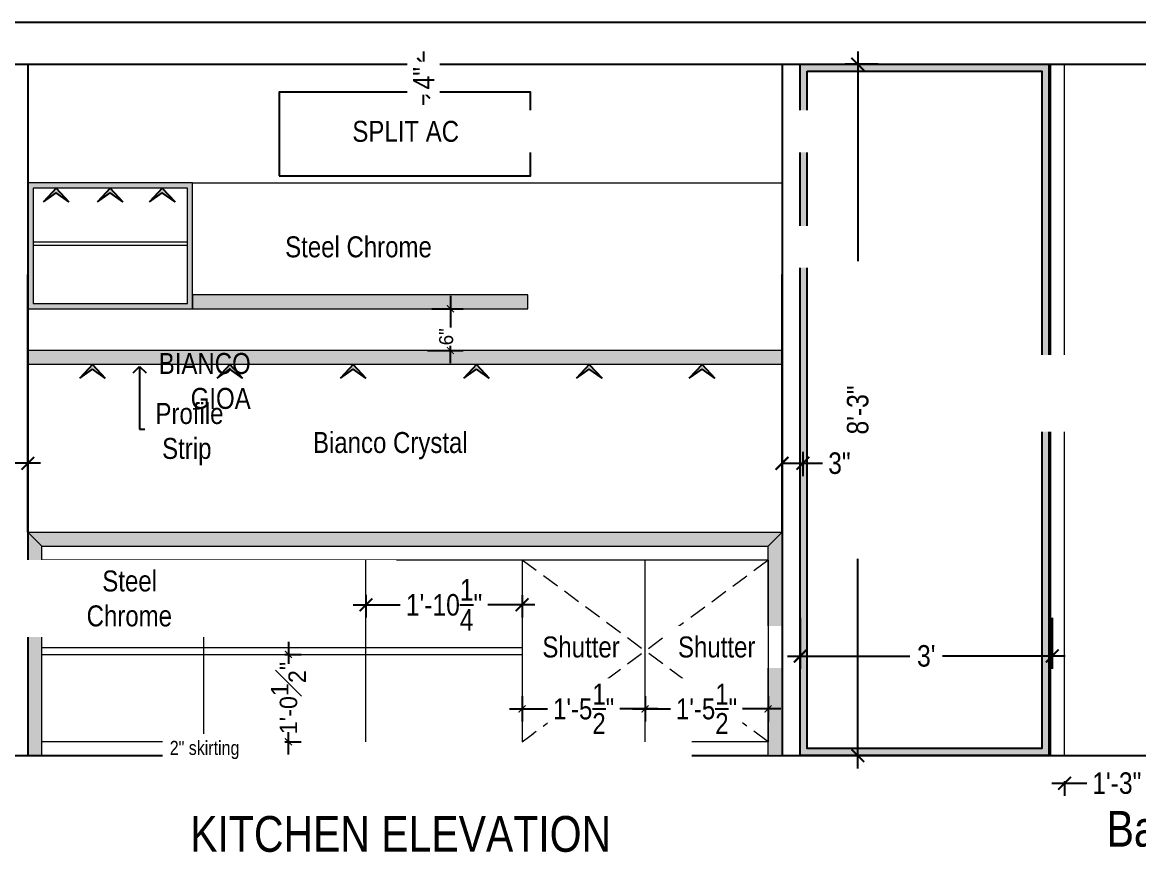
# Model space of a CAD drawing. Header units: inches. Extents: x -109431 to 29005, y -34715 to -1756.
# Drawn here: x -44834.1 to -44674.2, y -11941.5 to -11820.1 of the extents above; entities that cross this region are included whole.
import ezdxf

# ---------------------------------------------------------------- set-up
doc = ezdxf.new("R2010")
doc.units = ezdxf.units.IN
doc.header["$LTSCALE"] = 0.05
doc.header["$MEASUREMENT"] = 0
doc.header["$PDMODE"] = 3
doc.header["$PDSIZE"] = -4
for name, pattern in [('A2-XREF-115_FURN$0$HIDDEN', [0.375, 0.25, -0.125]), ('ACAD_ISO03W100', [30, 12, -18]), ('DASHED2', [0.375, 0.25, -0.125])]:
    doc.linetypes.add(name, pattern=pattern)
doc.layers.get('Defpoints').update_dxf_attribs({"linetype": 'DASHED2'})
for name, color, linetype in [('Civil Dimension - Text', 7, 'Continuous'), ('Eleavtion', 11, 'Continuous'), ('Flooring Hatch', 251, 'Continuous'), ('Flooring Layout', 7, 'Continuous'), ('Furniture text & dimension', 7, 'Continuous'), ('Hatch-temp', 8, 'Continuous'), ('text', 4, 'Continuous')]:
    doc.layers.add(name, color=color, linetype=linetype)
doc.layers.add('FURNITURE', color=1, linetype='Continuous', lineweight=18)
doc.layers.add('hatch', color=7, linetype='Continuous', lineweight=25)
doc.styles.add('4MMOF3-8', font='ARIALN.TTF', dxfattribs={"height": 5.12})
doc.styles.add('9-128OF1-4', font='ARIALN.TTF', dxfattribs={"height": 3.0792})
doc.styles.add('style2', font='stylu.ttf')
doc.dimstyles.new('DIM 1-4', dxfattribs={"dimtxt": 3.0792, "dimasz": 1.82, "dimexe": 1.82, "dimexo": 0, "dimgap": 0.09, "dimtad": 0, "dimzin": 0, "dimdsep": 46, "dimlunit": 4, "dimtxsty": '9-128OF1-4', "dimblk": 'ARCHTICK', "dimcen": 1.8125, "dimdle": 1.82, "dimclrd": 8, "dimclre": 8, "dimadec": 0, "dimazin": 0, "dimtfac": 1, "dimtofl": 0, "dimtmove": 0, "dimatfit": 3, "dimldrblk": 'OPEN90', "dimfxl": 1, "dimtolj": 1, "dimtzin": 0, "dimlwd": -1, "dimarcsym": 0})

# ---------------------------------------------------------------- blocks, each defined once
blk = doc.blocks.new('adwawd')
at = {"layer": 'Flooring Hatch', "ltscale": 50, "true_color": 0xcd6928}
h = blk.add_hatch(color=32, dxfattribs=at)
h.dxf.hatch_style = 1
h.paths.add_polyline_path([(-77941.34, -7094.04), (-77946.01, -7099.05), (-77941.34, -7095.73), (-77936.68, -7099.05)])
at = {"layer": 'Civil Dimension - Text', "color": 2, "ltscale": 50}
for p, q in [((-77941.34, -7094.04), (-77946.01, -7099.05)), ((-77946.01, -7099.05), (-77941.34, -7095.73)), ((-77941.34, -7094.04), (-77936.68, -7099.05)), ((-77936.68, -7099.05), (-77941.34, -7095.73))]:
    blk.add_line(p, q, dxfattribs=at)
blk = doc.blocks.new('_ArchTick')
at = {"color": 0, "const_width": 0.15}
blk.add_lwpolyline([(-0.5, -0.5), (0.5, 0.5)], dxfattribs=at)
blk = doc.blocks.new('*D413')
at = {"layer": 'Defpoints', "color": 0, "ltscale": 50, "transparency": 16777216}
for p in [(-44775.41, -11861.15), (-44772.76, -11861.15), (-44776.01, -11867.15)]:
    blk.add_point(p, dxfattribs=at)
at = {"layer": 'Furniture text & dimension', "color": 8, "ltscale": 50, "transparency": 16777216}
for p, q in [((-44772.76, -11859.33), (-44772.76, -11863.86)), ((-44772.76, -11868.97), (-44772.76, -11866.48))]:
    blk.add_line(p, q, dxfattribs=at)
at = {"layer": 'Furniture text & dimension', "color": 8, "lineweight": -2, "ltscale": 50, "transparency": 16777216}
for p, q in [((-44775.41, -11861.15), (-44770.94, -11861.15)), ((-44776.01, -11867.15), (-44770.94, -11867.15))]:
    blk.add_line(p, q, dxfattribs=at)
at = {"layer": 'Furniture text & dimension', "color": 8, "ltscale": 50, "transparency": 16777216}
for p, rotation in [((-44772.76, -11861.15), 90), ((-44772.76, -11867.15), 270)]:
    blk.add_blockref('_ArchTick', p, dxfattribs=dict(at, rotation=rotation))
at = {"layer": 'Furniture text & dimension', "color": 0, "lineweight": 15, "ltscale": 50, "transparency": 16777216, "insert": (-44773.35, -11865.17), "char_height": 3, "attachment_point": 5, "rotation": 90, "style": 'style2'}
blk.add_mtext('\\A1;{\\H0.66667x;6"}', dxfattribs=at)
blk = doc.blocks.new('_Open90')
at = {"color": 0, "linetype": 'ByBlock', "lineweight": -2}
for p, q in [((0, 0), (-1, 0)), ((-0.5, 0.5), (0, 0)), ((0, 0), (-0.5, -0.5))]:
    blk.add_line(p, q, dxfattribs=at)
blk = doc.blocks.new('*D412')
at = {"layer": 'Defpoints', "color": 0, "ltscale": 50, "transparency": 16777216}
for p in [(-44796.45, -11910.65), (-44796.45, -11923.15), (-44795.95, -11923.15)]:
    blk.add_point(p, dxfattribs=at)
at = {"layer": 'Furniture text & dimension', "color": 8, "ltscale": 50, "transparency": 16777216}
for p, q in [((-44795.95, -11908.83), (-44795.95, -11911.99)), ((-44795.95, -11924.97), (-44795.95, -11921.8))]:
    blk.add_line(p, q, dxfattribs=at)
at = {"layer": 'Furniture text & dimension', "color": 8, "lineweight": -2, "ltscale": 50, "transparency": 16777216}
for p, q in [((-44796.45, -11910.65), (-44794.13, -11910.65)), ((-44796.45, -11923.15), (-44794.13, -11923.15))]:
    blk.add_line(p, q, dxfattribs=at)
at = {"layer": 'Furniture text & dimension', "color": 8, "ltscale": 50, "transparency": 16777216}
for p, rotation in [((-44795.95, -11910.65), 90), ((-44795.95, -11923.15), 270)]:
    blk.add_blockref('_ArchTick', p, dxfattribs=dict(at, rotation=rotation))
at = {"layer": 'Furniture text & dimension', "color": 0, "lineweight": 15, "ltscale": 50, "transparency": 16777216, "insert": (-44795.95, -11916.9), "char_height": 3, "attachment_point": 5, "rotation": 90, "style": 'style2'}
blk.add_mtext('\\A1;{\\H0.83333x;1\'-0{\\H1x;\\S1#2;}"}', dxfattribs=at)
blk = doc.blocks.new('*D692')
at = {"layer": 'Defpoints', "color": 0, "ltscale": 50, "transparency": 16777216}
for p in [(-44762.48, -11916.61), (-44744.87, -11916.61), (-44762.48, -11918.45)]:
    blk.add_point(p, dxfattribs=at)
at = {"layer": 'Flooring Layout', "color": 8, "linetype": 'ACAD_ISO03W100', "lineweight": -2, "ltscale": 50, "transparency": 16777216}
for p, q in [((-44762.48, -11916.61), (-44762.48, -11920.27)), ((-44744.87, -11916.61), (-44744.87, -11920.27))]:
    blk.add_line(p, q, dxfattribs=at)
at = {"layer": 'Flooring Layout', "color": 8, "linetype": 'ACAD_ISO03W100', "ltscale": 50, "transparency": 16777216}
for p, q in [((-44764.3, -11918.45), (-44757.82, -11918.45)), ((-44743.05, -11918.45), (-44749.52, -11918.45))]:
    blk.add_line(p, q, dxfattribs=at)
at = {"layer": 'Flooring Layout', "color": 8, "ltscale": 50, "transparency": 16777216, "rotation": 180}
blk.add_blockref('_ArchTick', (-44762.48, -11918.45), dxfattribs=at)
at = {"layer": 'Flooring Layout', "color": 8, "ltscale": 50, "transparency": 16777216}
blk.add_blockref('_ArchTick', (-44744.87, -11918.45), dxfattribs=at)
at = {"layer": 'Flooring Layout', "color": 0, "ltscale": 50, "transparency": 16777216, "insert": (-44753.67, -11918.45), "char_height": 3.0792, "attachment_point": 5, "style": '9-128OF1-4', "bg_fill": 3, "box_fill_scale": 1.25, "bg_fill_color": 256, "bg_fill_true_color": 13158600, "bg_fill_transparency": 0}
blk.add_mtext('\\A1;{\\H0.97428x;1\'-5{\\H1x;\\S1/2;}"}', dxfattribs=at)
blk = doc.blocks.new('*D736')
at = {"layer": 'Defpoints', "color": 0, "ltscale": 50, "transparency": 16777216}
for p in [(-44744.87, -11916.61), (-44727.26, -11916.61), (-44744.87, -11918.45)]:
    blk.add_point(p, dxfattribs=at)
at = {"layer": 'Flooring Layout', "color": 8, "linetype": 'ACAD_ISO03W100', "lineweight": -2, "ltscale": 50, "transparency": 16777216}
for p, q in [((-44744.87, -11916.61), (-44744.87, -11920.27)), ((-44727.26, -11916.61), (-44727.26, -11920.27))]:
    blk.add_line(p, q, dxfattribs=at)
at = {"layer": 'Flooring Layout', "color": 8, "linetype": 'ACAD_ISO03W100', "ltscale": 50, "transparency": 16777216}
for p, q in [((-44746.69, -11918.45), (-44740.21, -11918.45)), ((-44725.44, -11918.45), (-44731.92, -11918.45))]:
    blk.add_line(p, q, dxfattribs=at)
at = {"layer": 'Flooring Layout', "color": 8, "ltscale": 50, "transparency": 16777216, "rotation": 180}
blk.add_blockref('_ArchTick', (-44744.87, -11918.45), dxfattribs=at)
at = {"layer": 'Flooring Layout', "color": 8, "ltscale": 50, "transparency": 16777216}
blk.add_blockref('_ArchTick', (-44727.26, -11918.45), dxfattribs=at)
at = {"layer": 'Flooring Layout', "color": 0, "ltscale": 50, "transparency": 16777216, "insert": (-44736.07, -11918.45), "char_height": 3.0792, "attachment_point": 5, "style": '9-128OF1-4', "bg_fill": 3, "box_fill_scale": 1.25, "bg_fill_color": 256, "bg_fill_true_color": 13158600, "bg_fill_transparency": 0}
blk.add_mtext('\\A1;{\\H0.97428x;1\'-5{\\H1x;\\S1/2;}"}', dxfattribs=at)
blk = doc.blocks.new('*D737')
at = {"layer": 'Defpoints', "color": 0, "ltscale": 50, "transparency": 16777216}
for p in [(-44784.85, -11902.11), (-44762.48, -11902.19), (-44762.48, -11903.55)]:
    blk.add_point(p, dxfattribs=at)
at = {"layer": 'Flooring Layout', "color": 8, "linetype": 'ACAD_ISO03W100', "lineweight": -2, "ltscale": 50, "transparency": 16777216}
for p, q in [((-44784.85, -11902.11), (-44784.85, -11905.37)), ((-44762.48, -11902.19), (-44762.48, -11905.37))]:
    blk.add_line(p, q, dxfattribs=at)
at = {"layer": 'Flooring Layout', "color": 8, "linetype": 'ACAD_ISO03W100', "ltscale": 50, "transparency": 16777216}
for p, q in [((-44786.67, -11903.55), (-44778.94, -11903.55)), ((-44760.66, -11903.55), (-44768.39, -11903.55))]:
    blk.add_line(p, q, dxfattribs=at)
at = {"layer": 'Flooring Layout', "color": 8, "ltscale": 50, "transparency": 16777216, "xscale": 1.82, "yscale": 1.82, "zscale": 1.82, "rotation": 180}
blk.add_blockref('_ArchTick', (-44784.85, -11903.55), dxfattribs=at)
at = {"layer": 'Flooring Layout', "color": 8, "ltscale": 50, "transparency": 16777216, "xscale": 1.82, "yscale": 1.82, "zscale": 1.82}
blk.add_blockref('_ArchTick', (-44762.48, -11903.55), dxfattribs=at)
at = {"layer": 'Flooring Layout', "color": 0, "ltscale": 50, "transparency": 16777216, "insert": (-44773.66, -11903.55), "char_height": 3.0792, "attachment_point": 5, "style": '9-128OF1-4', "bg_fill": 3, "box_fill_scale": 1.25, "bg_fill_color": 256, "bg_fill_true_color": 13158600, "bg_fill_transparency": 0}
blk.add_mtext('\\A1;1\'-10{\\H1x;\\S1/4;}"', dxfattribs=at)
blk = doc.blocks.new('*D926')
at = {"layer": 'Flooring Layout', "color": 8, "linetype": 'ACAD_ISO03W100', "ltscale": 50, "transparency": 16777216}
for p, q in [((-44776.59, -11824.33), (-44776.59, -11826.55)), ((-44776.59, -11831.97), (-44776.59, -11829.74))]:
    blk.add_line(p, q, dxfattribs=at)
at = {"layer": 'Flooring Layout', "color": 8, "linetype": 'ACAD_ISO03W100', "lineweight": -2, "ltscale": 50, "transparency": 16777216}
for p, q in [((-44774.75, -11826.15), (-44778.41, -11826.15)), ((-44774.75, -11830.15), (-44778.41, -11830.15))]:
    blk.add_line(p, q, dxfattribs=at)
at = {"layer": 'Flooring Layout', "color": 8, "ltscale": 50, "transparency": 16777216, "xscale": 1.82, "yscale": 1.82, "zscale": 1.82}
for p, rotation in [((-44776.59, -11826.15), 90), ((-44776.59, -11830.15), 270)]:
    blk.add_blockref('_ArchTick', p, dxfattribs=dict(at, rotation=rotation))
at = {"layer": 'Flooring Layout', "color": 0, "ltscale": 50, "transparency": 16777216, "insert": (-44776.59, -11828.15), "char_height": 3.079, "attachment_point": 5, "rotation": 90, "style": '9-128OF1-4', "bg_fill": 3, "box_fill_scale": 1.25, "bg_fill_color": 256, "bg_fill_true_color": 13158600, "bg_fill_transparency": 0}
blk.add_mtext('\\A1;4"', dxfattribs=at)
at = {"layer": 'Defpoints', "color": 0, "ltscale": 50, "transparency": 16777216}
for p in [(-44774.75, -11826.15), (-44776.59, -11830.15), (-44774.75, -11830.15)]:
    blk.add_point(p, dxfattribs=at)
blk = doc.blocks.new('*D967')
at = {"layer": 'Defpoints', "color": 0, "ltscale": 50, "transparency": 16777216}
for p in [(-44836.26, -11881.64), (-44833.26, -11881.64), (-44836.26, -11883.29)]:
    blk.add_point(p, dxfattribs=at)
at = {"layer": 'Flooring Layout', "color": 8, "linetype": 'ACAD_ISO03W100', "lineweight": -2, "ltscale": 50, "transparency": 16777216}
for p, q in [((-44836.26, -11881.64), (-44836.26, -11885.11)), ((-44833.26, -11881.64), (-44833.26, -11885.11))]:
    blk.add_line(p, q, dxfattribs=at)
at = {"layer": 'Flooring Layout', "color": 8, "linetype": 'ACAD_ISO03W100', "ltscale": 50, "transparency": 16777216}
for p, q in [((-44836.26, -11883.29), (-44838.08, -11883.29)), ((-44831.44, -11883.29), (-44836.26, -11883.29))]:
    blk.add_line(p, q, dxfattribs=at)
at = {"layer": 'Flooring Layout', "color": 8, "ltscale": 50, "transparency": 16777216, "xscale": 1.82, "yscale": 1.82, "zscale": 1.82, "rotation": 180}
blk.add_blockref('_ArchTick', (-44836.26, -11883.29), dxfattribs=at)
at = {"layer": 'Flooring Layout', "color": 8, "ltscale": 50, "transparency": 16777216, "xscale": 1.82, "yscale": 1.82, "zscale": 1.82}
blk.add_blockref('_ArchTick', (-44833.26, -11883.29), dxfattribs=at)
at = {"layer": 'Flooring Layout', "color": 0, "ltscale": 50, "transparency": 16777216, "insert": (-44839.63, -11883.29), "char_height": 3.079, "attachment_point": 5, "style": '9-128OF1-4', "bg_fill": 3, "box_fill_scale": 1.25, "bg_fill_color": 256, "bg_fill_true_color": 13158600, "bg_fill_transparency": 0}
blk.add_mtext('\\A1;3"', dxfattribs=at)
blk = doc.blocks.new('*D968')
at = {"layer": 'Defpoints', "color": 0, "ltscale": 50, "transparency": 16777216}
for p in [(-44725.26, -11881.64), (-44722.26, -11881.64), (-44725.26, -11883.29)]:
    blk.add_point(p, dxfattribs=at)
at = {"layer": 'Flooring Layout', "color": 8, "linetype": 'ACAD_ISO03W100', "lineweight": -2, "ltscale": 50, "transparency": 16777216}
for p, q in [((-44725.26, -11881.64), (-44725.26, -11885.11)), ((-44722.26, -11881.64), (-44722.26, -11885.11))]:
    blk.add_line(p, q, dxfattribs=at)
at = {"layer": 'Flooring Layout', "color": 8, "linetype": 'ACAD_ISO03W100', "ltscale": 50, "transparency": 16777216}
for p, q in [((-44725.26, -11883.29), (-44720.44, -11883.29)), ((-44722.26, -11883.29), (-44718.58, -11883.29))]:
    blk.add_line(p, q, dxfattribs=at)
at = {"layer": 'Flooring Layout', "color": 8, "ltscale": 50, "transparency": 16777216, "xscale": 1.82, "yscale": 1.82, "zscale": 1.82, "rotation": 180}
blk.add_blockref('_ArchTick', (-44725.26, -11883.29), dxfattribs=at)
at = {"layer": 'Flooring Layout', "color": 8, "ltscale": 50, "transparency": 16777216, "xscale": 1.82, "yscale": 1.82, "zscale": 1.82}
blk.add_blockref('_ArchTick', (-44722.26, -11883.29), dxfattribs=at)
at = {"layer": 'Flooring Layout', "color": 0, "ltscale": 50, "transparency": 16777216, "insert": (-44717.04, -11883.29), "char_height": 3.079, "attachment_point": 5, "style": '9-128OF1-4', "bg_fill": 3, "box_fill_scale": 1.25, "bg_fill_color": 256, "bg_fill_true_color": 13158600, "bg_fill_transparency": 0}
blk.add_mtext('\\A1;3"', dxfattribs=at)
blk = doc.blocks.new('*D970')
at = {"layer": 'Defpoints', "color": 0, "ltscale": 50, "transparency": 16777216}
for p in [(-44684.79, -11928.82), (-44684.79, -11929.1), (-44669.82, -11928.82)]:
    blk.add_point(p, dxfattribs=at)
at = {"layer": 'Flooring Layout', "color": 8, "linetype": 'ACAD_ISO03W100', "ltscale": 50, "transparency": 16777216}
for p, q in [((-44686.61, -11929.1), (-44680.64, -11929.1)), ((-44668, -11929.1), (-44673.98, -11929.1))]:
    blk.add_line(p, q, dxfattribs=at)
at = {"layer": 'Flooring Layout', "color": 8, "linetype": 'ACAD_ISO03W100', "lineweight": -2, "ltscale": 50, "transparency": 16777216}
for p, q in [((-44684.79, -11928.82), (-44684.79, -11930.92)), ((-44669.82, -11928.82), (-44669.82, -11930.92))]:
    blk.add_line(p, q, dxfattribs=at)
at = {"layer": 'Flooring Layout', "color": 8, "ltscale": 50, "transparency": 16777216, "xscale": 1.82, "yscale": 1.82, "zscale": 1.82, "rotation": 180}
blk.add_blockref('_ArchTick', (-44684.79, -11929.1), dxfattribs=at)
at = {"layer": 'Flooring Layout', "color": 8, "ltscale": 50, "transparency": 16777216, "xscale": 1.82, "yscale": 1.82, "zscale": 1.82}
blk.add_blockref('_ArchTick', (-44669.82, -11929.1), dxfattribs=at)
at = {"layer": 'Flooring Layout', "color": 0, "ltscale": 50, "transparency": 16777216, "insert": (-44677.31, -11929.1), "char_height": 3.079, "attachment_point": 5, "style": '9-128OF1-4', "bg_fill": 3, "box_fill_scale": 1.25, "bg_fill_color": 256, "bg_fill_true_color": 13158600, "bg_fill_transparency": 0}
blk.add_mtext('\\A1;1\'-3"', dxfattribs=at)
blk = doc.blocks.new('*D972')
at = {"layer": 'Defpoints', "color": 0, "ltscale": 50, "transparency": 16777216}
for p in [(-44722.64, -11905.42), (-44686.55, -11905.42), (-44686.55, -11910.88)]:
    blk.add_point(p, dxfattribs=at)
at = {"layer": 'Flooring Layout', "color": 8, "linetype": 'ACAD_ISO03W100', "lineweight": -2, "ltscale": 50, "transparency": 16777216}
for p, q in [((-44722.64, -11905.42), (-44722.64, -11912.7)), ((-44686.55, -11905.42), (-44686.55, -11912.7))]:
    blk.add_line(p, q, dxfattribs=at)
at = {"layer": 'Flooring Layout', "color": 8, "linetype": 'ACAD_ISO03W100', "ltscale": 50, "transparency": 16777216}
for p, q in [((-44724.46, -11910.88), (-44705.85, -11910.88)), ((-44684.73, -11910.88), (-44703.35, -11910.88))]:
    blk.add_line(p, q, dxfattribs=at)
at = {"layer": 'Flooring Layout', "color": 8, "ltscale": 50, "transparency": 16777216, "xscale": 1.82, "yscale": 1.82, "zscale": 1.82, "rotation": 180}
blk.add_blockref('_ArchTick', (-44722.64, -11910.88), dxfattribs=at)
at = {"layer": 'Flooring Layout', "color": 8, "ltscale": 50, "transparency": 16777216, "xscale": 1.82, "yscale": 1.82, "zscale": 1.82}
blk.add_blockref('_ArchTick', (-44686.55, -11910.88), dxfattribs=at)
at = {"layer": 'Flooring Layout', "color": 0, "ltscale": 50, "transparency": 16777216, "insert": (-44704.6, -11910.88), "char_height": 3.079, "attachment_point": 5, "style": '9-128OF1-4', "bg_fill": 3, "box_fill_scale": 1.25, "bg_fill_color": 256, "bg_fill_true_color": 13158600, "bg_fill_transparency": 0}
blk.add_mtext("\\A1;3'", dxfattribs=at)
blk = doc.blocks.new('*D973')
at = {"layer": 'Defpoints', "color": 0, "ltscale": 50, "transparency": 16777216}
for p in [(-44711.51, -11826.15), (-44714.41, -11925.15), (-44711.51, -11925.15)]:
    blk.add_point(p, dxfattribs=at)
at = {"layer": 'Flooring Layout', "color": 8, "linetype": 'ACAD_ISO03W100', "ltscale": 50, "transparency": 16777216}
for p, q in [((-44714.41, -11824.33), (-44714.41, -11872.2)), ((-44714.41, -11926.97), (-44714.41, -11879.1))]:
    blk.add_line(p, q, dxfattribs=at)
at = {"layer": 'Flooring Layout', "color": 8, "linetype": 'ACAD_ISO03W100', "lineweight": -2, "ltscale": 50, "transparency": 16777216}
for p, q in [((-44711.51, -11826.15), (-44716.23, -11826.15)), ((-44711.51, -11925.15), (-44716.23, -11925.15))]:
    blk.add_line(p, q, dxfattribs=at)
at = {"layer": 'Flooring Layout', "color": 8, "ltscale": 50, "transparency": 16777216, "xscale": 1.82, "yscale": 1.82, "zscale": 1.82}
for p, rotation in [((-44714.41, -11826.15), 90), ((-44714.41, -11925.15), 270)]:
    blk.add_blockref('_ArchTick', p, dxfattribs=dict(at, rotation=rotation))
at = {"layer": 'Flooring Layout', "color": 0, "ltscale": 50, "transparency": 16777216, "insert": (-44714.41, -11875.65), "char_height": 3.079, "attachment_point": 5, "rotation": 90, "style": '9-128OF1-4', "bg_fill": 3, "box_fill_scale": 1.25, "bg_fill_color": 256, "bg_fill_true_color": 13158600, "bg_fill_transparency": 0}
blk.add_mtext('\\A1;8\'-3"', dxfattribs=at)

msp = doc.modelspace()

# ---------------------------------------------------------------- hatches: boundary and pattern name
at = {"layer": 'FURNITURE', "ltscale": 50, "true_color": 0x93278f}
h = msp.add_hatch(color=217, dxfattribs=at)
h.dxf.hatch_style = 1
h.paths.add_polyline_path([(-44809.67666, -11843.14599), (-44833.26152, -11843.14599), (-44833.26152, -11861.14599), (-44809.67666, -11861.14599)])
h.paths.add_polyline_path([(-44832.51152, -11843.89599), (-44810.42666, -11843.89599), (-44810.42666, -11860.39599), (-44832.51152, -11860.39599)], flags=16)
at = {"layer": 'hatch', "ltscale": 50}
h = msp.add_hatch(color=256, dxfattribs=at)
h.dxf.hatch_style = 1
h.paths.add_polyline_path([(-44725.26152, -11850.59874), (-44761.67666, -11850.59874), (-44761.67666, -11852.59874), (-44725.26152, -11852.59874)])
h = msp.add_hatch(color=256, dxfattribs=at)
h.dxf.hatch_style = 1
h.paths.add_polyline_path([(-44761.67666, -11859.14599), (-44809.67666, -11859.14599), (-44809.67666, -11861.14599), (-44761.67666, -11861.14599)])
h = msp.add_hatch(color=256, dxfattribs=at)
h.dxf.hatch_style = 1
h.paths.add_polyline_path([(-44725.26152, -11867.14599), (-44833.26152, -11867.14599), (-44833.26152, -11869.14599), (-44725.26152, -11869.14599)])
h = msp.add_hatch(color=256, dxfattribs=at)
h.dxf.hatch_style = 1
h.paths.add_polyline_path([(-44725.26152, -11893.14599), (-44833.26152, -11893.14599), (-44831.26152, -11895.14599), (-44727.26152, -11895.14599)])
h = msp.add_hatch(color=256, dxfattribs=at)
h.dxf.hatch_style = 1
h.paths.add_polyline_path([(-44831.26152, -11895.14599), (-44833.26152, -11893.14599), (-44833.26152, -11925.14599), (-44831.26152, -11925.14599)])
h = msp.add_hatch(color=256, dxfattribs=at)
h.dxf.hatch_style = 1
h.paths.add_polyline_path([(-44725.26152, -11893.14599), (-44727.26152, -11895.14599), (-44727.26152, -11924.91874), (-44725.26152, -11924.91874)])

# ---------------------------------------------------------------- linework, layer by layer
at = {"layer": 'Eleavtion', "ltscale": 50}
for p, q in [((-45093.8549, -11820.14599), (-44463.57046, -11820.14599)), ((-45093.8549, -11826.14599), (-44463.57046, -11826.14599))]:
    msp.add_line(p, q, dxfattribs=at)
at = {"layer": 'Flooring Layout', "ltscale": 50}
for p, q in [((-44833.26152, -11826.14599), (-44833.26152, -11925.14599)), ((-44833.26152, -11893.14599), (-44833.26152, -11856.22993)), ((-45084.86701, -11925.14599), (-44473.57046, -11925.14599))]:
    msp.add_line(p, q, dxfattribs=at)
msp.add_lwpolyline([(-44797.26152, -11842.14599), (-44761.26152, -11842.14599), (-44761.26152, -11830.14599), (-44797.26152, -11830.14599)], close=True, dxfattribs=at)
at = {"layer": 'FURNITURE', "color": 30, "ltscale": 50, "true_color": 0xf26722}
for p, q in [((-44809.67666, -11843.14599), (-44725.26152, -11843.14599)), ((-44832.51152, -11851.57212), (-44810.42666, -11851.57212)), ((-44832.51152, -11852.07212), (-44810.42666, -11852.07212)), ((-44833.26152, -11861.14599), (-44833.26152, -11867.14599)), ((-44725.26152, -11867.14599), (-44833.26152, -11867.14599)), ((-44725.26152, -11869.14599), (-44833.26152, -11869.14599)), ((-44833.26152, -11869.14599), (-44833.26152, -11893.14599)), ((-44833.26152, -11925.14599), (-44833.26152, -11893.14599)), ((-44833.26152, -11893.14599), (-44725.26152, -11893.14599)), ((-44831.26152, -11895.14599), (-44833.26152, -11893.14599)), ((-44727.26152, -11895.14599), (-44725.26152, -11893.14599)), ((-44725.26152, -11925.14599), (-44725.26152, -11893.14599)), ((-44831.26152, -11925.14599), (-44831.26152, -11895.14599)), ((-44831.26152, -11895.14599), (-44727.26152, -11895.14599)), ((-44727.26152, -11925.14599), (-44727.26152, -11895.14599)), ((-44727.26152, -11897.14599), (-44831.26152, -11897.14599)), ((-44808.05647, -11923.14599), (-44808.05647, -11897.14599)), ((-44831.26152, -11909.64599), (-44762.47666, -11909.64599)), ((-44831.26152, -11910.64599), (-44762.47666, -11910.64599)), ((-44727.26152, -11923.14599), (-44831.26152, -11923.14599))]:
    msp.add_line(p, q, dxfattribs=at)
for points in [[(-44833.26152, -11861.14599), (-44809.67666, -11861.14599), (-44809.67666, -11843.14599), (-44833.26152, -11843.14599)], [(-44832.51152, -11860.39599), (-44810.42666, -11860.39599), (-44810.42666, -11843.89599), (-44832.51152, -11843.89599)], [(-44761.67666, -11852.59874), (-44725.26152, -11852.59874), (-44725.26152, -11850.59874), (-44761.67666, -11850.59874)], [(-44809.67666, -11861.14599), (-44761.67666, -11861.14599), (-44761.67666, -11859.14599), (-44809.67666, -11859.14599)]]:
    msp.add_lwpolyline(points, close=True, dxfattribs=at)

# ---------------------------------------------------------------- block references
at = {"layer": 'Civil Dimension - Text', "xscale": 0.3918184986101589, "yscale": 0.3918184986101589, "zscale": 0.3918184986101589}
for p in [(-14290.36175, -9064.32101), (-14282.60886, -9064.32101), (-14275.15846, -9064.32101), (-14285.14976, -9089.57101), (-14265.4831, -9089.57101), (-14247.81643, -9089.57101), (-14230.14976, -9089.57101), (-14214.00247, -9089.57101), (-14197.85518, -9089.57101)]:
    msp.add_blockref('adwawd', p, dxfattribs=at)

# ---------------------------------------------------------------- texts
at = {"layer": 'text', "ltscale": 50, "attachment_point": 4, "style": '4MMOF3-8', "bg_fill": 2}
for s, width, heights, insert, char_height in [('{\\C32;\\c2648525;Bianco Crystal}', 73.7587541, [0], (-44792.42845, -11880.76179), 3), ('KITCHEN ELEVATION', 109.7862079, [26.39219], (-44810.01608, -11936.38924), 5.12), ('Bathroom Mockup', 109.7862079, [26.39219], (-44678.77093, -11936.38924), 5.12)]:
    msp.add_mtext_dynamic_manual_height_columns(s, width=width, gutter_width=15.396, heights=heights, dxfattribs=dict(at, insert=insert, char_height=char_height))

# ---------------------------------------------------------------- dimensions: what is measured, and where the dimension line sits
at = {"layer": 'Furniture text & dimension', "lineweight": 15, "ltscale": 50}
dim = msp.add_linear_dim(base=(-44772.76152, -11861.14599), p1=(-44776.00723, -11867.14599), p2=(-44775.40563, -11861.14599), angle=90, text='{\\H0.66667x;<>}', dimstyle='DIM 1-4', override={"dimtxt": 3, "dimasz": 1, "dimdec": 3, "dimtxsty": 'style2', "dimtdec": 3, "dimtmove": 1, "dimfxl": 0, "dimfrac": 1, "dimarcsym": 1}, dxfattribs=at)
dim.commit()
dim.dimension.update_dxf_attribs({"geometry": '*D413', "text_midpoint": (-44773.35058, -11865.1725), "dimtype": 160})

# ---------------------------------------------------------------- leaders
at = {"layer": 'Hatch-temp', "ltscale": 50}
msp.add_leader([(-44817.2545, -11869.41874), (-44817.2545, -11878.41874), (-44808.7545, -11878.41874)], dimstyle='DIM 1-4', override={"dimgap": 0.09, "dimtad": 0, "dimfxl": 0.1875, "dimtfill": 1, "dimarcsym": 1}, dxfattribs=at)

# ---------------------------------------------------------------- next in the draw order: linework, layer by layer
at = {"layer": 'Flooring Layout', "ltscale": 50}
msp.add_line((-44725.26152, -11893.14599), (-44725.26152, -11856.22993), dxfattribs=at)

# ---------------------------------------------------------------- next in the draw order: texts
at = {"layer": 'text', "ltscale": 50, "attachment_point": 4, "style": '4MMOF3-8', "bg_fill": 2}
for s, insert, char_height in [('{\\C30;\\c2254834;Steel Chrome}', (-44796.41856, -11852.31226), 3), ('{\\C32;\\c2648525;Profile\\P Strip}', (-44814.9909, -11879.10852), 3), ('\\pi33.16519;{\\C30;\\c2254834;Steel \\P\\pi30.92542;Chrome}', (-44855.77143, -11902.65577), 3), ('{\\C32;\\c2648525;Shutter}', (-44759.58081, -11909.60852), 3), ('{\\C32;\\c2648525;2" skirting }', (-44812.94753, -11924.33444), 2)]:
    msp.add_mtext_dynamic_manual_height_columns(s, width=73.7587541, gutter_width=15.396, heights=[0], dxfattribs=dict(at, insert=insert, char_height=char_height))

# ---------------------------------------------------------------- next in the draw order: dimensions: what is measured, and where the dimension line sits
at = {"layer": 'Flooring Layout', "ltscale": 50}
dim = msp.add_linear_dim(base=(-44776.59148, -11830.14599), p1=(-44774.75015, -11826.14599), p2=(-44774.75015, -11830.14599), angle=90, dimstyle='DIM 1-4', override={"dimfxl": 0.1875, "dimtfill": 1, "dimarcsym": 1}, dxfattribs=at)
dim.commit()
dim.dimension.update_dxf_attribs({"geometry": '*D926', "text_midpoint": (-44776.59148, -11828.14599)})
for base, p1, p2, picture, middle in [((-44836.26152, -11883.28729), (-44833.26152, -11881.64248), (-44836.26152, -11881.64248), '*D967', (-44839.625, -11883.28729)), ((-44684.79425, -11929.09502), (-44669.81992, -11928.82102), (-44684.79425, -11928.82102), '*D970', (-44677.30709, -11929.09502))]:
    dim = msp.add_linear_dim(base=base, p1=p1, p2=p2, dimstyle='DIM 1-4', override={"dimfxl": 0.1875, "dimtfill": 1, "dimarcsym": 1}, dxfattribs=at)
    dim.commit()
    dim.dimension.update_dxf_attribs({"geometry": picture, "text_midpoint": middle})

# ---------------------------------------------------------------- next in the draw order: linework, layer by layer
at = {"layer": 'FURNITURE', "color": 30, "ltscale": 50, "true_color": 0xf26722}
for p, q in [((-44725.26152, -11867.14599), (-44725.26152, -11843.14599)), ((-44784.85142, -11923.14599), (-44784.85142, -11897.14599)), ((-44762.47666, -11897.14599), (-44762.47666, -11923.14599)), ((-44744.86909, -11923.14599), (-44744.86909, -11897.14599))]:
    msp.add_line(p, q, dxfattribs=at)
at = {"layer": 'FURNITURE', "color": 30, "linetype": 'A2-XREF-115_FURN$0$HIDDEN', "ltscale": 200, "true_color": 0xf26722}
for p, q in [((-44762.47666, -11923.14599), (-44727.26152, -11897.14599)), ((-44727.26152, -11923.14599), (-44762.47666, -11897.14599))]:
    msp.add_line(p, q, dxfattribs=at)

# ---------------------------------------------------------------- next in the draw order: texts
at = {"layer": 'text', "ltscale": 50, "insert": (-44801.35172, -11871.51624), "char_height": 3, "width": 105.1209635, "attachment_point": 6, "style": '4MMOF3-8'}
msp.add_mtext('{\\C32;\\c2648525;BIANCO \\PGIOA}', dxfattribs=at)

# ---------------------------------------------------------------- next in the draw order: dimensions: what is measured, and where the dimension line sits
at = {"layer": 'Furniture text & dimension', "lineweight": 15, "ltscale": 50}
dim = msp.add_linear_dim(base=(-44795.94612, -11923.14599), p1=(-44796.44612, -11910.64599), p2=(-44796.44612, -11923.14599), angle=90, text='{\\H0.83333x;<>}', dimstyle='DIM 1-4', override={"dimtxt": 3, "dimasz": 1, "dimdec": 3, "dimtxsty": 'style2', "dimtdec": 3, "dimtmove": 1, "dimfxl": 0, "dimfrac": 1, "dimarcsym": 1}, dxfattribs=at)
dim.commit()
dim.dimension.update_dxf_attribs({"geometry": '*D412', "text_midpoint": (-44795.94612, -11916.89599)})

# ---------------------------------------------------------------- next in the draw order: texts
at = {"layer": 'text', "ltscale": 50, "insert": (-44740.15325, -11909.60852), "char_height": 3, "attachment_point": 4, "style": '4MMOF3-8', "bg_fill": 2}
msp.add_mtext_dynamic_manual_height_columns('{\\C32;\\c2648525;Shutter}', width=73.7587541, gutter_width=15.396, heights=[0], dxfattribs=at)

# ---------------------------------------------------------------- next in the draw order: dimensions: what is measured, and where the dimension line sits
at = {"layer": 'Flooring Layout', "ltscale": 50}
dim = msp.add_linear_dim(base=(-44762.47666, -11903.5494), p1=(-44784.85142, -11902.11014), p2=(-44762.47666, -11902.1859), dimstyle='DIM 1-4', override={"dimfxl": 0.1875, "dimtfill": 1, "dimarcsym": 1}, dxfattribs=at)
dim.commit()
dim.dimension.update_dxf_attribs({"geometry": '*D737', "text_midpoint": (-44773.66404, -11903.5494)})
dim = msp.add_linear_dim(base=(-44762.47666, -11918.44851), p1=(-44744.86909, -11916.60535), p2=(-44762.47666, -11916.60535), text='{\\H0.97428x;<>}', dimstyle='DIM 1-4', override={"dimasz": 1, "dimfxl": 0.1875, "dimtfill": 1, "dimarcsym": 1}, dxfattribs=at)
dim.commit()
dim.dimension.update_dxf_attribs({"geometry": '*D692', "text_midpoint": (-44753.67288, -11918.44851)})

# ---------------------------------------------------------------- next in the draw order: hatches: boundary and pattern name
at = {"layer": 'Flooring Layout', "ltscale": 50, "true_color": 0x939598}
h = msp.add_hatch(color=252, dxfattribs=at)
h.dxf.hatch_style = 1
h.paths.add_polyline_path([(-44722.64103, -11826.14599), (-44722.64103, -11925.14599), (-44687.05373, -11925.14599), (-44687.05373, -11826.14599)])
h.paths.add_polyline_path([(-44688.05373, -11827.14599), (-44688.05373, -11924.14599), (-44721.64103, -11924.14599), (-44721.64103, -11827.14599)], flags=16)
h.paths.add_polyline_path([(-44719.40065, -11886.47571), (-44714.64742, -11886.47571), (-44714.64742, -11880.06526), (-44719.40065, -11880.06526)], flags=8)
h.paths.add_polyline_path([(-44715.79623, -11864.74477), (-44696.16117, -11864.74477), (-44696.16117, -11858.4992), (-44715.79623, -11858.4992)], flags=8)

# ---------------------------------------------------------------- next in the draw order: linework, layer by layer
at = {"layer": 'Flooring Layout', "ltscale": 50}
for points in [[(-44722.64103, -11826.14599), (-44687.05373, -11826.14599), (-44687.05373, -11925.14599), (-44722.64103, -11925.14599)], [(-44721.64103, -11827.14599), (-44688.05373, -11827.14599), (-44688.05373, -11924.14599), (-44721.64103, -11924.14599)]]:
    msp.add_lwpolyline(points, close=True, dxfattribs=at)
at = {"layer": 'FURNITURE', "color": 30, "ltscale": 50, "true_color": 0xf26722}
msp.add_line((-44727.26152, -11897.14599), (-44727.26152, -11923.14599), dxfattribs=at)
msp.add_line((-44727.26152, -11897.14599), (-44727.26152, -11923.14599), dxfattribs=at)
msp.add_lwpolyline([(-44686.79425, -11826.14599), (-44686.79425, -11925.14599), (-44684.79425, -11925.14599), (-44684.79425, -11826.14599)], close=True, dxfattribs=at)

# ---------------------------------------------------------------- next in the draw order: texts
at = {"layer": 'text', "ltscale": 50, "char_height": 3, "attachment_point": 4, "style": '4MMOF3-8', "bg_fill": 2}
for s, width, heights, insert in [('{\\C30;\\c2254834;SPLIT AC}', 73.7587541, [0], (-44786.7928, -11835.7741)), ('{\\C30;\\c2254834;Steel Chrome}', 73.7587541, [0], (-44796.41856, -11852.31226)), ('\\pi51.30784;{\\C32;\\c2648525;MAX \\P\\pi44.8781;BOTTOCINO}', 109.7862079, [26.39219], (-44707.41866, -11873.28426))]:
    msp.add_mtext_dynamic_manual_height_columns(s, width=width, gutter_width=15.396, heights=heights, dxfattribs=dict(at, insert=insert))

# ---------------------------------------------------------------- next in the draw order: dimensions: what is measured, and where the dimension line sits
at = {"layer": 'Flooring Layout', "ltscale": 50}
dim = msp.add_linear_dim(base=(-44686.55373, -11910.88345), p1=(-44722.64103, -11905.41576), p2=(-44686.55373, -11905.41576), dimstyle='DIM 1-4', override={"dimfxl": 0.1875, "dimtfill": 1, "dimarcsym": 1}, dxfattribs=at)
dim.commit()
dim.dimension.update_dxf_attribs({"geometry": '*D972', "text_midpoint": (-44704.59738, -11910.88345)})
dim = msp.add_linear_dim(base=(-44744.86909, -11918.44851), p1=(-44727.26152, -11916.60535), p2=(-44744.86909, -11916.60535), text='{\\H0.97428x;<>}', dimstyle='DIM 1-4', override={"dimasz": 1, "dimfxl": 0.1875, "dimtfill": 1, "dimarcsym": 1}, dxfattribs=at)
dim.commit()
dim.dimension.update_dxf_attribs({"geometry": '*D736', "text_midpoint": (-44736.06531, -11918.44851)})

# ---------------------------------------------------------------- next in the draw order: linework, layer by layer
msp.add_line((-44725.26152, -11826.14599), (-44725.26152, -11925.14599), dxfattribs=at)

# ---------------------------------------------------------------- next in the draw order: dimensions: what is measured, and where the dimension line sits
dim = msp.add_linear_dim(base=(-44725.26152, -11883.28729), p1=(-44722.26152, -11881.64248), p2=(-44725.26152, -11881.64248), dimstyle='DIM 1-4', override={"dimfxl": 0.1875, "dimtfill": 1, "dimarcsym": 1}, dxfattribs=at)
dim.commit()
dim.dimension.update_dxf_attribs({"geometry": '*D968', "text_midpoint": (-44717.03664, -11883.28729), "dimtype": 160})

# ---------------------------------------------------------------- next in the draw order: dimensions: what is measured, and where the dimension line sits
dim = msp.add_linear_dim(base=(-44714.40807, -11925.14599), p1=(-44711.51257, -11826.14599), p2=(-44711.51257, -11925.14599), angle=90, dimstyle='DIM 1-4', override={"dimfxl": 0.1875, "dimtfill": 1, "dimarcsym": 1}, dxfattribs=at)
dim.commit()
dim.dimension.update_dxf_attribs({"geometry": '*D973', "text_midpoint": (-44714.40807, -11875.64599)})

doc.saveas('drawing.dxf')
